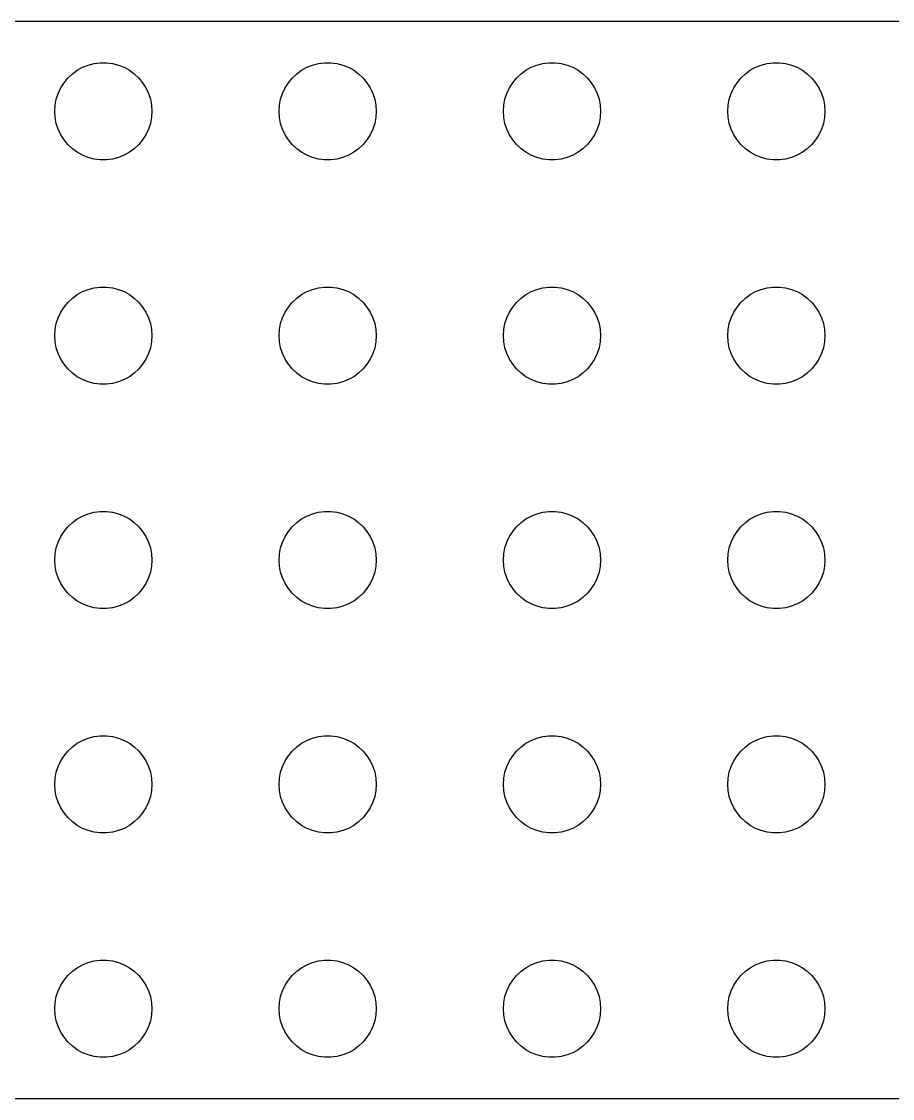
# Model space of a CAD drawing. Header units: metres. Extents: x 9 to 231, y 9 to 81.
# Drawn here: x 114.5 to 172.8, y 9 to 81 of the extents above; entities that cross this region are included whole.
import ezdxf

# ---------------------------------------------------------------- set-up
doc = ezdxf.new("R2010")
doc.units = ezdxf.units.M

msp = doc.modelspace()

# ---------------------------------------------------------------- linework, layer by layer
for p, q in [((226, 81), (14, 81)), ((118.259, 77.7441), (118.616, 77.9407)), ((118.616, 77.9407), (118.996, 78.0909)), ((118.996, 78.0909), (119.391, 78.1924)), ((119.391, 78.1924), (119.796, 78.2436)), ((119.796, 78.2436), (120.204, 78.2436)), ((120.204, 78.2436), (120.609, 78.1924)), ((120.609, 78.1924), (121.004, 78.0909)), ((121.004, 78.0909), (121.384, 77.9407)), ((121.384, 77.9407), (121.741, 77.7441)), ((133.259, 77.7441), (133.616, 77.9407)), ((133.616, 77.9407), (133.996, 78.0909)), ((133.996, 78.0909), (134.391, 78.1924)), ((134.391, 78.1924), (134.796, 78.2436)), ((134.796, 78.2436), (135.204, 78.2436)), ((135.204, 78.2436), (135.609, 78.1924)), ((135.609, 78.1924), (136.004, 78.0909)), ((136.004, 78.0909), (136.384, 77.9407)), ((136.384, 77.9407), (136.741, 77.7441)), ((148.259, 77.7441), (148.616, 77.9407)), ((148.616, 77.9407), (148.996, 78.0909)), ((148.996, 78.0909), (149.391, 78.1924)), ((149.391, 78.1924), (149.796, 78.2436)), ((149.796, 78.2436), (150.204, 78.2436)), ((150.204, 78.2436), (150.609, 78.1924)), ((150.609, 78.1924), (151.004, 78.0909)), ((151.004, 78.0909), (151.384, 77.9407)), ((151.384, 77.9407), (151.741, 77.7441)), ((163.259, 77.7441), (163.616, 77.9407)), ((163.616, 77.9407), (163.996, 78.0909)), ((163.996, 78.0909), (164.391, 78.1924)), ((164.391, 78.1924), (164.796, 78.2436)), ((164.796, 78.2436), (165.204, 78.2436)), ((165.204, 78.2436), (165.609, 78.1924)), ((165.609, 78.1924), (166.004, 78.0909)), ((166.004, 78.0909), (166.384, 77.9407)), ((166.384, 77.9407), (166.741, 77.7441)), ((117.371, 76.9103), (117.631, 77.2248)), ((117.631, 77.2248), (117.928, 77.5042)), ((117.928, 77.5042), (118.259, 77.7441)), ((121.741, 77.7441), (122.072, 77.5042)), ((122.072, 77.5042), (122.369, 77.2248)), ((122.369, 77.2248), (122.629, 76.9103)), ((132.371, 76.9103), (132.631, 77.2248)), ((132.631, 77.2248), (132.928, 77.5042)), ((132.928, 77.5042), (133.259, 77.7441)), ((136.741, 77.7441), (137.072, 77.5042)), ((137.072, 77.5042), (137.369, 77.2248)), ((137.369, 77.2248), (137.629, 76.9103)), ((147.371, 76.9103), (147.631, 77.2248)), ((147.631, 77.2248), (147.928, 77.5042)), ((147.928, 77.5042), (148.259, 77.7441)), ((151.741, 77.7441), (152.072, 77.5042)), ((152.072, 77.5042), (152.369, 77.2248)), ((152.369, 77.2248), (152.629, 76.9103)), ((162.371, 76.9103), (162.631, 77.2248)), ((162.631, 77.2248), (162.928, 77.5042)), ((162.928, 77.5042), (163.259, 77.7441)), ((166.741, 77.7441), (167.072, 77.5042)), ((167.072, 77.5042), (167.369, 77.2248)), ((167.369, 77.2248), (167.629, 76.9103)), ((116.978, 76.1964), (117.152, 76.5657)), ((117.152, 76.5657), (117.371, 76.9103)), ((122.629, 76.9103), (122.848, 76.5657)), ((122.848, 76.5657), (123.022, 76.1964)), ((131.978, 76.1964), (132.152, 76.5657)), ((132.152, 76.5657), (132.371, 76.9103)), ((137.629, 76.9103), (137.848, 76.5657)), ((137.848, 76.5657), (138.022, 76.1964)), ((146.978, 76.1964), (147.152, 76.5657)), ((147.152, 76.5657), (147.371, 76.9103)), ((152.629, 76.9103), (152.848, 76.5657)), ((152.848, 76.5657), (153.022, 76.1964)), ((161.978, 76.1964), (162.152, 76.5657)), ((162.152, 76.5657), (162.371, 76.9103)), ((167.629, 76.9103), (167.848, 76.5657)), ((167.848, 76.5657), (168.022, 76.1964)), ((116.776, 75.4073), (116.852, 75.8082)), ((116.852, 75.8082), (116.978, 76.1964)), ((123.022, 76.1964), (123.148, 75.8082)), ((123.148, 75.8082), (123.224, 75.4073)), ((131.776, 75.4073), (131.852, 75.8082)), ((131.852, 75.8082), (131.978, 76.1964)), ((138.022, 76.1964), (138.148, 75.8082)), ((138.148, 75.8082), (138.224, 75.4073)), ((146.776, 75.4073), (146.852, 75.8082)), ((146.852, 75.8082), (146.978, 76.1964)), ((153.022, 76.1964), (153.148, 75.8082)), ((153.148, 75.8082), (153.224, 75.4073)), ((161.776, 75.4073), (161.852, 75.8082)), ((161.852, 75.8082), (161.978, 76.1964)), ((168.022, 76.1964), (168.148, 75.8082)), ((168.148, 75.8082), (168.224, 75.4073)), ((116.75, 75), (116.776, 75.4073)), ((116.776, 74.5927), (116.75, 75)), ((123.224, 75.4073), (123.25, 75)), ((123.25, 75), (123.224, 74.5927)), ((131.75, 75), (131.776, 75.4073)), ((131.776, 74.5927), (131.75, 75)), ((138.224, 75.4073), (138.25, 75)), ((138.25, 75), (138.224, 74.5927)), ((146.75, 75), (146.776, 75.4073)), ((146.776, 74.5927), (146.75, 75)), ((153.224, 75.4073), (153.25, 75)), ((153.25, 75), (153.224, 74.5927)), ((161.75, 75), (161.776, 75.4073)), ((161.776, 74.5927), (161.75, 75)), ((168.224, 75.4073), (168.25, 75)), ((168.25, 75), (168.224, 74.5927)), ((116.852, 74.1918), (116.776, 74.5927)), ((116.978, 73.8036), (116.852, 74.1918)), ((123.148, 74.1918), (123.022, 73.8036)), ((123.224, 74.5927), (123.148, 74.1918)), ((131.852, 74.1918), (131.776, 74.5927)), ((131.978, 73.8036), (131.852, 74.1918)), ((138.148, 74.1918), (138.022, 73.8036)), ((138.224, 74.5927), (138.148, 74.1918)), ((146.852, 74.1918), (146.776, 74.5927)), ((146.978, 73.8036), (146.852, 74.1918)), ((153.148, 74.1918), (153.022, 73.8036)), ((153.224, 74.5927), (153.148, 74.1918)), ((161.852, 74.1918), (161.776, 74.5927)), ((161.978, 73.8036), (161.852, 74.1918)), ((168.148, 74.1918), (168.022, 73.8036)), ((168.224, 74.5927), (168.148, 74.1918)), ((117.152, 73.4343), (116.978, 73.8036)), ((123.022, 73.8036), (122.848, 73.4343)), ((132.152, 73.4343), (131.978, 73.8036)), ((138.022, 73.8036), (137.848, 73.4343)), ((147.152, 73.4343), (146.978, 73.8036)), ((153.022, 73.8036), (152.848, 73.4343)), ((162.152, 73.4343), (161.978, 73.8036)), ((168.022, 73.8036), (167.848, 73.4343)), ((117.371, 73.0897), (117.152, 73.4343)), ((117.631, 72.7752), (117.371, 73.0897)), ((117.928, 72.4958), (117.631, 72.7752)), ((122.369, 72.7752), (122.072, 72.4958)), ((122.629, 73.0897), (122.369, 72.7752)), ((122.848, 73.4343), (122.629, 73.0897)), ((132.371, 73.0897), (132.152, 73.4343)), ((132.631, 72.7752), (132.371, 73.0897)), ((132.928, 72.4958), (132.631, 72.7752)), ((137.369, 72.7752), (137.072, 72.4958)), ((137.629, 73.0897), (137.369, 72.7752)), ((137.848, 73.4343), (137.629, 73.0897)), ((147.371, 73.0897), (147.152, 73.4343)), ((147.631, 72.7752), (147.371, 73.0897)), ((147.928, 72.4958), (147.631, 72.7752)), ((152.369, 72.7752), (152.072, 72.4958)), ((152.629, 73.0897), (152.369, 72.7752)), ((152.848, 73.4343), (152.629, 73.0897)), ((162.371, 73.0897), (162.152, 73.4343)), ((162.631, 72.7752), (162.371, 73.0897)), ((162.928, 72.4958), (162.631, 72.7752)), ((167.369, 72.7752), (167.072, 72.4958)), ((167.629, 73.0897), (167.369, 72.7752)), ((167.848, 73.4343), (167.629, 73.0897)), ((118.259, 72.2559), (117.928, 72.4958)), ((118.616, 72.0593), (118.259, 72.2559)), ((118.996, 71.9091), (118.616, 72.0593)), ((121.384, 72.0593), (121.004, 71.9091)), ((121.741, 72.2559), (121.384, 72.0593)), ((122.072, 72.4958), (121.741, 72.2559)), ((133.259, 72.2559), (132.928, 72.4958)), ((133.616, 72.0593), (133.259, 72.2559)), ((133.996, 71.9091), (133.616, 72.0593)), ((136.384, 72.0593), (136.004, 71.9091)), ((136.741, 72.2559), (136.384, 72.0593)), ((137.072, 72.4958), (136.741, 72.2559)), ((148.259, 72.2559), (147.928, 72.4958)), ((148.616, 72.0593), (148.259, 72.2559)), ((148.996, 71.9091), (148.616, 72.0593)), ((151.384, 72.0593), (151.004, 71.9091)), ((151.741, 72.2559), (151.384, 72.0593)), ((152.072, 72.4958), (151.741, 72.2559)), ((163.259, 72.2559), (162.928, 72.4958)), ((163.616, 72.0593), (163.259, 72.2559)), ((163.996, 71.9091), (163.616, 72.0593)), ((166.384, 72.0593), (166.004, 71.9091)), ((166.741, 72.2559), (166.384, 72.0593)), ((167.072, 72.4958), (166.741, 72.2559)), ((119.391, 71.8076), (118.996, 71.9091)), ((119.796, 71.7564), (119.391, 71.8076)), ((120.204, 71.7564), (119.796, 71.7564)), ((120.609, 71.8076), (120.204, 71.7564)), ((121.004, 71.9091), (120.609, 71.8076)), ((134.391, 71.8076), (133.996, 71.9091)), ((134.796, 71.7564), (134.391, 71.8076)), ((135.204, 71.7564), (134.796, 71.7564)), ((135.609, 71.8076), (135.204, 71.7564)), ((136.004, 71.9091), (135.609, 71.8076)), ((149.391, 71.8076), (148.996, 71.9091)), ((149.796, 71.7564), (149.391, 71.8076)), ((150.204, 71.7564), (149.796, 71.7564)), ((150.609, 71.8076), (150.204, 71.7564)), ((151.004, 71.9091), (150.609, 71.8076)), ((164.391, 71.8076), (163.996, 71.9091)), ((164.796, 71.7564), (164.391, 71.8076)), ((165.204, 71.7564), (164.796, 71.7564)), ((165.609, 71.8076), (165.204, 71.7564)), ((166.004, 71.9091), (165.609, 71.8076)), ((117.928, 62.5042), (118.259, 62.7441)), ((118.259, 62.7441), (118.616, 62.9407)), ((118.616, 62.9407), (118.996, 63.0909)), ((118.996, 63.0909), (119.391, 63.1924)), ((119.391, 63.1924), (119.796, 63.2436)), ((119.796, 63.2436), (120.204, 63.2436)), ((120.204, 63.2436), (120.609, 63.1924)), ((120.609, 63.1924), (121.004, 63.0909)), ((121.004, 63.0909), (121.384, 62.9407)), ((121.384, 62.9407), (121.741, 62.7441)), ((121.741, 62.7441), (122.072, 62.5042)), ((132.928, 62.5042), (133.259, 62.7441)), ((133.259, 62.7441), (133.616, 62.9407)), ((133.616, 62.9407), (133.996, 63.0909)), ((133.996, 63.0909), (134.391, 63.1924)), ((134.391, 63.1924), (134.796, 63.2436)), ((134.796, 63.2436), (135.204, 63.2436)), ((135.204, 63.2436), (135.609, 63.1924)), ((135.609, 63.1924), (136.004, 63.0909)), ((136.004, 63.0909), (136.384, 62.9407)), ((136.384, 62.9407), (136.741, 62.7441)), ((136.741, 62.7441), (137.072, 62.5042)), ((147.928, 62.5042), (148.259, 62.7441)), ((148.259, 62.7441), (148.616, 62.9407)), ((148.616, 62.9407), (148.996, 63.0909)), ((148.996, 63.0909), (149.391, 63.1924)), ((149.391, 63.1924), (149.796, 63.2436)), ((149.796, 63.2436), (150.204, 63.2436)), ((150.204, 63.2436), (150.609, 63.1924)), ((150.609, 63.1924), (151.004, 63.0909)), ((151.004, 63.0909), (151.384, 62.9407)), ((151.384, 62.9407), (151.741, 62.7441)), ((151.741, 62.7441), (152.072, 62.5042)), ((162.928, 62.5042), (163.259, 62.7441)), ((163.259, 62.7441), (163.616, 62.9407)), ((163.616, 62.9407), (163.996, 63.0909)), ((163.996, 63.0909), (164.391, 63.1924)), ((164.391, 63.1924), (164.796, 63.2436)), ((164.796, 63.2436), (165.204, 63.2436)), ((165.204, 63.2436), (165.609, 63.1924)), ((165.609, 63.1924), (166.004, 63.0909)), ((166.004, 63.0909), (166.384, 62.9407)), ((166.384, 62.9407), (166.741, 62.7441)), ((166.741, 62.7441), (167.072, 62.5042)), ((117.371, 61.9103), (117.631, 62.2248)), ((117.631, 62.2248), (117.928, 62.5042)), ((122.072, 62.5042), (122.369, 62.2248)), ((122.369, 62.2248), (122.629, 61.9103)), ((132.371, 61.9103), (132.631, 62.2248)), ((132.631, 62.2248), (132.928, 62.5042)), ((137.072, 62.5042), (137.369, 62.2248)), ((137.369, 62.2248), (137.629, 61.9103)), ((147.371, 61.9103), (147.631, 62.2248)), ((147.631, 62.2248), (147.928, 62.5042)), ((152.072, 62.5042), (152.369, 62.2248)), ((152.369, 62.2248), (152.629, 61.9103)), ((162.371, 61.9103), (162.631, 62.2248)), ((162.631, 62.2248), (162.928, 62.5042)), ((167.072, 62.5042), (167.369, 62.2248)), ((167.369, 62.2248), (167.629, 61.9103)), ((116.978, 61.1964), (117.152, 61.5657)), ((117.152, 61.5657), (117.371, 61.9103)), ((122.629, 61.9103), (122.848, 61.5657)), ((122.848, 61.5657), (123.022, 61.1964)), ((131.978, 61.1964), (132.152, 61.5657)), ((132.152, 61.5657), (132.371, 61.9103)), ((137.629, 61.9103), (137.848, 61.5657)), ((137.848, 61.5657), (138.022, 61.1964)), ((146.978, 61.1964), (147.152, 61.5657)), ((147.152, 61.5657), (147.371, 61.9103)), ((152.629, 61.9103), (152.848, 61.5657)), ((152.848, 61.5657), (153.022, 61.1964)), ((161.978, 61.1964), (162.152, 61.5657)), ((162.152, 61.5657), (162.371, 61.9103)), ((167.629, 61.9103), (167.848, 61.5657)), ((167.848, 61.5657), (168.022, 61.1964)), ((116.776, 60.4073), (116.852, 60.8082)), ((116.852, 60.8082), (116.978, 61.1964)), ((123.022, 61.1964), (123.148, 60.8082)), ((123.148, 60.8082), (123.224, 60.4073)), ((131.776, 60.4073), (131.852, 60.8082)), ((131.852, 60.8082), (131.978, 61.1964)), ((138.022, 61.1964), (138.148, 60.8082)), ((138.148, 60.8082), (138.224, 60.4073)), ((146.776, 60.4073), (146.852, 60.8082)), ((146.852, 60.8082), (146.978, 61.1964)), ((153.022, 61.1964), (153.148, 60.8082)), ((153.148, 60.8082), (153.224, 60.4073)), ((161.776, 60.4073), (161.852, 60.8082)), ((161.852, 60.8082), (161.978, 61.1964)), ((168.022, 61.1964), (168.148, 60.8082)), ((168.148, 60.8082), (168.224, 60.4073)), ((116.75, 60), (116.776, 60.4073)), ((116.776, 59.5927), (116.75, 60)), ((123.224, 60.4073), (123.25, 60)), ((123.25, 60), (123.224, 59.5927)), ((131.75, 60), (131.776, 60.4073)), ((131.776, 59.5927), (131.75, 60)), ((138.224, 60.4073), (138.25, 60)), ((138.25, 60), (138.224, 59.5927)), ((146.75, 60), (146.776, 60.4073)), ((146.776, 59.5927), (146.75, 60)), ((153.224, 60.4073), (153.25, 60)), ((153.25, 60), (153.224, 59.5927)), ((161.75, 60), (161.776, 60.4073)), ((161.776, 59.5927), (161.75, 60)), ((168.224, 60.4073), (168.25, 60)), ((168.25, 60), (168.224, 59.5927)), ((116.852, 59.1918), (116.776, 59.5927)), ((116.978, 58.8036), (116.852, 59.1918)), ((123.148, 59.1918), (123.022, 58.8036)), ((123.224, 59.5927), (123.148, 59.1918)), ((131.852, 59.1918), (131.776, 59.5927)), ((131.978, 58.8036), (131.852, 59.1918)), ((138.148, 59.1918), (138.022, 58.8036)), ((138.224, 59.5927), (138.148, 59.1918)), ((146.852, 59.1918), (146.776, 59.5927)), ((146.978, 58.8036), (146.852, 59.1918)), ((153.148, 59.1918), (153.022, 58.8036)), ((153.224, 59.5927), (153.148, 59.1918)), ((161.852, 59.1918), (161.776, 59.5927)), ((161.978, 58.8036), (161.852, 59.1918)), ((168.148, 59.1918), (168.022, 58.8036)), ((168.224, 59.5927), (168.148, 59.1918)), ((117.152, 58.4343), (116.978, 58.8036)), ((117.371, 58.0897), (117.152, 58.4343)), ((122.848, 58.4343), (122.629, 58.0897)), ((123.022, 58.8036), (122.848, 58.4343)), ((132.152, 58.4343), (131.978, 58.8036)), ((132.371, 58.0897), (132.152, 58.4343)), ((137.848, 58.4343), (137.629, 58.0897)), ((138.022, 58.8036), (137.848, 58.4343)), ((147.152, 58.4343), (146.978, 58.8036)), ((147.371, 58.0897), (147.152, 58.4343)), ((152.848, 58.4343), (152.629, 58.0897)), ((153.022, 58.8036), (152.848, 58.4343)), ((162.152, 58.4343), (161.978, 58.8036)), ((162.371, 58.0897), (162.152, 58.4343)), ((167.848, 58.4343), (167.629, 58.0897)), ((168.022, 58.8036), (167.848, 58.4343)), ((117.631, 57.7752), (117.371, 58.0897)), ((117.928, 57.4958), (117.631, 57.7752)), ((122.369, 57.7752), (122.072, 57.4958)), ((122.629, 58.0897), (122.369, 57.7752)), ((132.631, 57.7752), (132.371, 58.0897)), ((132.928, 57.4958), (132.631, 57.7752)), ((137.369, 57.7752), (137.072, 57.4958)), ((137.629, 58.0897), (137.369, 57.7752)), ((147.631, 57.7752), (147.371, 58.0897)), ((147.928, 57.4958), (147.631, 57.7752)), ((152.369, 57.7752), (152.072, 57.4958)), ((152.629, 58.0897), (152.369, 57.7752)), ((162.631, 57.7752), (162.371, 58.0897)), ((162.928, 57.4958), (162.631, 57.7752)), ((167.369, 57.7752), (167.072, 57.4958)), ((167.629, 58.0897), (167.369, 57.7752)), ((118.259, 57.2559), (117.928, 57.4958)), ((118.616, 57.0593), (118.259, 57.2559)), ((118.996, 56.9091), (118.616, 57.0593)), ((119.391, 56.8076), (118.996, 56.9091)), ((121.004, 56.9091), (120.609, 56.8076)), ((121.384, 57.0593), (121.004, 56.9091)), ((121.741, 57.2559), (121.384, 57.0593)), ((122.072, 57.4958), (121.741, 57.2559)), ((133.259, 57.2559), (132.928, 57.4958)), ((133.616, 57.0593), (133.259, 57.2559)), ((133.996, 56.9091), (133.616, 57.0593)), ((134.391, 56.8076), (133.996, 56.9091)), ((136.004, 56.9091), (135.609, 56.8076)), ((136.384, 57.0593), (136.004, 56.9091)), ((136.741, 57.2559), (136.384, 57.0593)), ((137.072, 57.4958), (136.741, 57.2559)), ((148.259, 57.2559), (147.928, 57.4958)), ((148.616, 57.0593), (148.259, 57.2559)), ((148.996, 56.9091), (148.616, 57.0593)), ((149.391, 56.8076), (148.996, 56.9091)), ((151.004, 56.9091), (150.609, 56.8076)), ((151.384, 57.0593), (151.004, 56.9091)), ((151.741, 57.2559), (151.384, 57.0593)), ((152.072, 57.4958), (151.741, 57.2559)), ((163.259, 57.2559), (162.928, 57.4958)), ((163.616, 57.0593), (163.259, 57.2559)), ((163.996, 56.9091), (163.616, 57.0593)), ((164.391, 56.8076), (163.996, 56.9091)), ((166.004, 56.9091), (165.609, 56.8076)), ((166.384, 57.0593), (166.004, 56.9091)), ((166.741, 57.2559), (166.384, 57.0593)), ((167.072, 57.4958), (166.741, 57.2559)), ((119.796, 56.7564), (119.391, 56.8076)), ((120.204, 56.7564), (119.796, 56.7564)), ((120.609, 56.8076), (120.204, 56.7564)), ((134.796, 56.7564), (134.391, 56.8076)), ((135.204, 56.7564), (134.796, 56.7564)), ((135.609, 56.8076), (135.204, 56.7564)), ((149.796, 56.7564), (149.391, 56.8076)), ((150.204, 56.7564), (149.796, 56.7564)), ((150.609, 56.8076), (150.204, 56.7564)), ((164.796, 56.7564), (164.391, 56.8076)), ((165.204, 56.7564), (164.796, 56.7564)), ((165.609, 56.8076), (165.204, 56.7564)), ((119.391, 48.1924), (119.796, 48.2436)), ((119.796, 48.2436), (120.204, 48.2436)), ((120.204, 48.2436), (120.609, 48.1924)), ((134.391, 48.1924), (134.796, 48.2436)), ((134.796, 48.2436), (135.204, 48.2436)), ((135.204, 48.2436), (135.609, 48.1924)), ((149.391, 48.1924), (149.796, 48.2436)), ((149.796, 48.2436), (150.204, 48.2436)), ((150.204, 48.2436), (150.609, 48.1924)), ((164.391, 48.1924), (164.796, 48.2436)), ((164.796, 48.2436), (165.204, 48.2436)), ((165.204, 48.2436), (165.609, 48.1924)), ((117.928, 47.5042), (118.259, 47.7441)), ((118.259, 47.7441), (118.616, 47.9407)), ((118.616, 47.9407), (118.996, 48.0909)), ((118.996, 48.0909), (119.391, 48.1924)), ((120.609, 48.1924), (121.004, 48.0909)), ((121.004, 48.0909), (121.384, 47.9407)), ((121.384, 47.9407), (121.741, 47.7441)), ((121.741, 47.7441), (122.072, 47.5042)), ((132.928, 47.5042), (133.259, 47.7441)), ((133.259, 47.7441), (133.616, 47.9407)), ((133.616, 47.9407), (133.996, 48.0909)), ((133.996, 48.0909), (134.391, 48.1924)), ((135.609, 48.1924), (136.004, 48.0909)), ((136.004, 48.0909), (136.384, 47.9407)), ((136.384, 47.9407), (136.741, 47.7441)), ((136.741, 47.7441), (137.072, 47.5042)), ((147.928, 47.5042), (148.259, 47.7441)), ((148.259, 47.7441), (148.616, 47.9407)), ((148.616, 47.9407), (148.996, 48.0909)), ((148.996, 48.0909), (149.391, 48.1924)), ((150.609, 48.1924), (151.004, 48.0909)), ((151.004, 48.0909), (151.384, 47.9407)), ((151.384, 47.9407), (151.741, 47.7441)), ((151.741, 47.7441), (152.072, 47.5042)), ((162.928, 47.5042), (163.259, 47.7441)), ((163.259, 47.7441), (163.616, 47.9407)), ((163.616, 47.9407), (163.996, 48.0909)), ((163.996, 48.0909), (164.391, 48.1924)), ((165.609, 48.1924), (166.004, 48.0909)), ((166.004, 48.0909), (166.384, 47.9407)), ((166.384, 47.9407), (166.741, 47.7441)), ((166.741, 47.7441), (167.072, 47.5042)), ((117.152, 46.5657), (117.371, 46.9103)), ((117.371, 46.9103), (117.631, 47.2248)), ((117.631, 47.2248), (117.928, 47.5042)), ((122.072, 47.5042), (122.369, 47.2248)), ((122.369, 47.2248), (122.629, 46.9103)), ((122.629, 46.9103), (122.848, 46.5657)), ((132.152, 46.5657), (132.371, 46.9103)), ((132.371, 46.9103), (132.631, 47.2248)), ((132.631, 47.2248), (132.928, 47.5042)), ((137.072, 47.5042), (137.369, 47.2248)), ((137.369, 47.2248), (137.629, 46.9103)), ((137.629, 46.9103), (137.848, 46.5657)), ((147.152, 46.5657), (147.371, 46.9103)), ((147.371, 46.9103), (147.631, 47.2248)), ((147.631, 47.2248), (147.928, 47.5042)), ((152.072, 47.5042), (152.369, 47.2248)), ((152.369, 47.2248), (152.629, 46.9103)), ((152.629, 46.9103), (152.848, 46.5657)), ((162.152, 46.5657), (162.371, 46.9103)), ((162.371, 46.9103), (162.631, 47.2248)), ((162.631, 47.2248), (162.928, 47.5042)), ((167.072, 47.5042), (167.369, 47.2248)), ((167.369, 47.2248), (167.629, 46.9103)), ((167.629, 46.9103), (167.848, 46.5657)), ((116.852, 45.8082), (116.978, 46.1964)), ((116.978, 46.1964), (117.152, 46.5657)), ((122.848, 46.5657), (123.022, 46.1964)), ((123.022, 46.1964), (123.148, 45.8082)), ((131.852, 45.8082), (131.978, 46.1964)), ((131.978, 46.1964), (132.152, 46.5657)), ((137.848, 46.5657), (138.022, 46.1964)), ((138.022, 46.1964), (138.148, 45.8082)), ((146.852, 45.8082), (146.978, 46.1964)), ((146.978, 46.1964), (147.152, 46.5657)), ((152.848, 46.5657), (153.022, 46.1964)), ((153.022, 46.1964), (153.148, 45.8082)), ((161.852, 45.8082), (161.978, 46.1964)), ((161.978, 46.1964), (162.152, 46.5657)), ((167.848, 46.5657), (168.022, 46.1964)), ((168.022, 46.1964), (168.148, 45.8082)), ((116.75, 45), (116.776, 45.4073)), ((116.776, 45.4073), (116.852, 45.8082)), ((123.148, 45.8082), (123.224, 45.4073)), ((123.224, 45.4073), (123.25, 45)), ((131.75, 45), (131.776, 45.4073)), ((131.776, 45.4073), (131.852, 45.8082)), ((138.148, 45.8082), (138.224, 45.4073)), ((138.224, 45.4073), (138.25, 45)), ((146.75, 45), (146.776, 45.4073)), ((146.776, 45.4073), (146.852, 45.8082)), ((153.148, 45.8082), (153.224, 45.4073)), ((153.224, 45.4073), (153.25, 45)), ((161.75, 45), (161.776, 45.4073)), ((161.776, 45.4073), (161.852, 45.8082)), ((168.148, 45.8082), (168.224, 45.4073)), ((168.224, 45.4073), (168.25, 45)), ((116.776, 44.5927), (116.75, 45)), ((123.25, 45), (123.224, 44.5927)), ((131.776, 44.5927), (131.75, 45)), ((138.25, 45), (138.224, 44.5927)), ((146.776, 44.5927), (146.75, 45)), ((153.25, 45), (153.224, 44.5927)), ((161.776, 44.5927), (161.75, 45)), ((168.25, 45), (168.224, 44.5927)), ((116.852, 44.1918), (116.776, 44.5927)), ((116.978, 43.8036), (116.852, 44.1918)), ((123.148, 44.1918), (123.022, 43.8036)), ((123.224, 44.5927), (123.148, 44.1918)), ((131.852, 44.1918), (131.776, 44.5927)), ((131.978, 43.8036), (131.852, 44.1918)), ((138.148, 44.1918), (138.022, 43.8036)), ((138.224, 44.5927), (138.148, 44.1918)), ((146.852, 44.1918), (146.776, 44.5927)), ((146.978, 43.8036), (146.852, 44.1918)), ((153.148, 44.1918), (153.022, 43.8036)), ((153.224, 44.5927), (153.148, 44.1918)), ((161.852, 44.1918), (161.776, 44.5927)), ((161.978, 43.8036), (161.852, 44.1918)), ((168.148, 44.1918), (168.022, 43.8036)), ((168.224, 44.5927), (168.148, 44.1918)), ((117.152, 43.4343), (116.978, 43.8036)), ((117.371, 43.0897), (117.152, 43.4343)), ((122.848, 43.4343), (122.629, 43.0897)), ((123.022, 43.8036), (122.848, 43.4343)), ((132.152, 43.4343), (131.978, 43.8036)), ((132.371, 43.0897), (132.152, 43.4343)), ((137.848, 43.4343), (137.629, 43.0897)), ((138.022, 43.8036), (137.848, 43.4343)), ((147.152, 43.4343), (146.978, 43.8036)), ((147.371, 43.0897), (147.152, 43.4343)), ((152.848, 43.4343), (152.629, 43.0897)), ((153.022, 43.8036), (152.848, 43.4343)), ((162.152, 43.4343), (161.978, 43.8036)), ((162.371, 43.0897), (162.152, 43.4343)), ((167.848, 43.4343), (167.629, 43.0897)), ((168.022, 43.8036), (167.848, 43.4343)), ((117.631, 42.7752), (117.371, 43.0897)), ((117.928, 42.4958), (117.631, 42.7752)), ((118.259, 42.2559), (117.928, 42.4958)), ((122.072, 42.4958), (121.741, 42.2559)), ((122.369, 42.7752), (122.072, 42.4958)), ((122.629, 43.0897), (122.369, 42.7752)), ((132.631, 42.7752), (132.371, 43.0897)), ((132.928, 42.4958), (132.631, 42.7752)), ((133.259, 42.2559), (132.928, 42.4958)), ((137.072, 42.4958), (136.741, 42.2559)), ((137.369, 42.7752), (137.072, 42.4958)), ((137.629, 43.0897), (137.369, 42.7752)), ((147.631, 42.7752), (147.371, 43.0897)), ((147.928, 42.4958), (147.631, 42.7752)), ((148.259, 42.2559), (147.928, 42.4958)), ((152.072, 42.4958), (151.741, 42.2559)), ((152.369, 42.7752), (152.072, 42.4958)), ((152.629, 43.0897), (152.369, 42.7752)), ((162.631, 42.7752), (162.371, 43.0897)), ((162.928, 42.4958), (162.631, 42.7752)), ((163.259, 42.2559), (162.928, 42.4958)), ((167.072, 42.4958), (166.741, 42.2559)), ((167.369, 42.7752), (167.072, 42.4958)), ((167.629, 43.0897), (167.369, 42.7752)), ((118.616, 42.0593), (118.259, 42.2559)), ((118.996, 41.9091), (118.616, 42.0593)), ((119.391, 41.8076), (118.996, 41.9091)), ((119.796, 41.7564), (119.391, 41.8076)), ((120.609, 41.8076), (120.204, 41.7564)), ((121.004, 41.9091), (120.609, 41.8076)), ((121.384, 42.0593), (121.004, 41.9091)), ((121.741, 42.2559), (121.384, 42.0593)), ((133.616, 42.0593), (133.259, 42.2559)), ((133.996, 41.9091), (133.616, 42.0593)), ((134.391, 41.8076), (133.996, 41.9091)), ((134.796, 41.7564), (134.391, 41.8076)), ((135.609, 41.8076), (135.204, 41.7564)), ((136.004, 41.9091), (135.609, 41.8076)), ((136.384, 42.0593), (136.004, 41.9091)), ((136.741, 42.2559), (136.384, 42.0593)), ((148.616, 42.0593), (148.259, 42.2559)), ((148.996, 41.9091), (148.616, 42.0593)), ((149.391, 41.8076), (148.996, 41.9091)), ((149.796, 41.7564), (149.391, 41.8076)), ((150.609, 41.8076), (150.204, 41.7564)), ((151.004, 41.9091), (150.609, 41.8076)), ((151.384, 42.0593), (151.004, 41.9091)), ((151.741, 42.2559), (151.384, 42.0593)), ((163.616, 42.0593), (163.259, 42.2559)), ((163.996, 41.9091), (163.616, 42.0593)), ((164.391, 41.8076), (163.996, 41.9091)), ((164.796, 41.7564), (164.391, 41.8076)), ((165.609, 41.8076), (165.204, 41.7564)), ((166.004, 41.9091), (165.609, 41.8076)), ((166.384, 42.0593), (166.004, 41.9091)), ((166.741, 42.2559), (166.384, 42.0593)), ((120.204, 41.7564), (119.796, 41.7564)), ((135.204, 41.7564), (134.796, 41.7564)), ((150.204, 41.7564), (149.796, 41.7564)), ((165.204, 41.7564), (164.796, 41.7564)), ((118.996, 33.0909), (119.391, 33.1924)), ((119.391, 33.1924), (119.796, 33.2436)), ((119.796, 33.2436), (120.204, 33.2436)), ((120.204, 33.2436), (120.609, 33.1924)), ((120.609, 33.1924), (121.004, 33.0909)), ((133.996, 33.0909), (134.391, 33.1924)), ((134.391, 33.1924), (134.796, 33.2436)), ((134.796, 33.2436), (135.204, 33.2436)), ((135.204, 33.2436), (135.609, 33.1924)), ((135.609, 33.1924), (136.004, 33.0909)), ((148.996, 33.0909), (149.391, 33.1924)), ((149.391, 33.1924), (149.796, 33.2436)), ((149.796, 33.2436), (150.204, 33.2436)), ((150.204, 33.2436), (150.609, 33.1924)), ((150.609, 33.1924), (151.004, 33.0909)), ((163.996, 33.0909), (164.391, 33.1924)), ((164.391, 33.1924), (164.796, 33.2436)), ((164.796, 33.2436), (165.204, 33.2436)), ((165.204, 33.2436), (165.609, 33.1924)), ((165.609, 33.1924), (166.004, 33.0909)), ((117.631, 32.2248), (117.928, 32.5042)), ((117.928, 32.5042), (118.259, 32.7441)), ((118.259, 32.7441), (118.616, 32.9407)), ((118.616, 32.9407), (118.996, 33.0909)), ((121.004, 33.0909), (121.384, 32.9407)), ((121.384, 32.9407), (121.741, 32.7441)), ((121.741, 32.7441), (122.072, 32.5042)), ((122.072, 32.5042), (122.369, 32.2248)), ((132.631, 32.2248), (132.928, 32.5042)), ((132.928, 32.5042), (133.259, 32.7441)), ((133.259, 32.7441), (133.616, 32.9407)), ((133.616, 32.9407), (133.996, 33.0909)), ((136.004, 33.0909), (136.384, 32.9407)), ((136.384, 32.9407), (136.741, 32.7441)), ((136.741, 32.7441), (137.072, 32.5042)), ((137.072, 32.5042), (137.369, 32.2248)), ((147.631, 32.2248), (147.928, 32.5042)), ((147.928, 32.5042), (148.259, 32.7441)), ((148.259, 32.7441), (148.616, 32.9407)), ((148.616, 32.9407), (148.996, 33.0909)), ((151.004, 33.0909), (151.384, 32.9407)), ((151.384, 32.9407), (151.741, 32.7441)), ((151.741, 32.7441), (152.072, 32.5042)), ((152.072, 32.5042), (152.369, 32.2248)), ((162.631, 32.2248), (162.928, 32.5042)), ((162.928, 32.5042), (163.259, 32.7441)), ((163.259, 32.7441), (163.616, 32.9407)), ((163.616, 32.9407), (163.996, 33.0909)), ((166.004, 33.0909), (166.384, 32.9407)), ((166.384, 32.9407), (166.741, 32.7441)), ((166.741, 32.7441), (167.072, 32.5042)), ((167.072, 32.5042), (167.369, 32.2248)), ((117.152, 31.5657), (117.371, 31.9103)), ((117.371, 31.9103), (117.631, 32.2248)), ((122.369, 32.2248), (122.629, 31.9103)), ((122.629, 31.9103), (122.848, 31.5657)), ((132.152, 31.5657), (132.371, 31.9103)), ((132.371, 31.9103), (132.631, 32.2248)), ((137.369, 32.2248), (137.629, 31.9103)), ((137.629, 31.9103), (137.848, 31.5657)), ((147.152, 31.5657), (147.371, 31.9103)), ((147.371, 31.9103), (147.631, 32.2248)), ((152.369, 32.2248), (152.629, 31.9103)), ((152.629, 31.9103), (152.848, 31.5657)), ((162.152, 31.5657), (162.371, 31.9103)), ((162.371, 31.9103), (162.631, 32.2248)), ((167.369, 32.2248), (167.629, 31.9103)), ((167.629, 31.9103), (167.848, 31.5657)), ((116.852, 30.8082), (116.978, 31.1964)), ((116.978, 31.1964), (117.152, 31.5657)), ((122.848, 31.5657), (123.022, 31.1964)), ((123.022, 31.1964), (123.148, 30.8082)), ((131.852, 30.8082), (131.978, 31.1964)), ((131.978, 31.1964), (132.152, 31.5657)), ((137.848, 31.5657), (138.022, 31.1964)), ((138.022, 31.1964), (138.148, 30.8082)), ((146.852, 30.8082), (146.978, 31.1964)), ((146.978, 31.1964), (147.152, 31.5657)), ((152.848, 31.5657), (153.022, 31.1964)), ((153.022, 31.1964), (153.148, 30.8082)), ((161.852, 30.8082), (161.978, 31.1964)), ((161.978, 31.1964), (162.152, 31.5657)), ((167.848, 31.5657), (168.022, 31.1964)), ((168.022, 31.1964), (168.148, 30.8082)), ((116.75, 30), (116.776, 30.4073)), ((116.776, 30.4073), (116.852, 30.8082)), ((123.148, 30.8082), (123.224, 30.4073)), ((123.224, 30.4073), (123.25, 30)), ((131.75, 30), (131.776, 30.4073)), ((131.776, 30.4073), (131.852, 30.8082)), ((138.148, 30.8082), (138.224, 30.4073)), ((138.224, 30.4073), (138.25, 30)), ((146.75, 30), (146.776, 30.4073)), ((146.776, 30.4073), (146.852, 30.8082)), ((153.148, 30.8082), (153.224, 30.4073)), ((153.224, 30.4073), (153.25, 30)), ((161.75, 30), (161.776, 30.4073)), ((161.776, 30.4073), (161.852, 30.8082)), ((168.148, 30.8082), (168.224, 30.4073)), ((168.224, 30.4073), (168.25, 30)), ((116.776, 29.5927), (116.75, 30)), ((116.852, 29.1918), (116.776, 29.5927)), ((123.224, 29.5927), (123.148, 29.1918)), ((123.25, 30), (123.224, 29.5927)), ((131.776, 29.5927), (131.75, 30)), ((131.852, 29.1918), (131.776, 29.5927)), ((138.224, 29.5927), (138.148, 29.1918)), ((138.25, 30), (138.224, 29.5927)), ((146.776, 29.5927), (146.75, 30)), ((146.852, 29.1918), (146.776, 29.5927)), ((153.224, 29.5927), (153.148, 29.1918)), ((153.25, 30), (153.224, 29.5927)), ((161.776, 29.5927), (161.75, 30)), ((161.852, 29.1918), (161.776, 29.5927)), ((168.224, 29.5927), (168.148, 29.1918)), ((168.25, 30), (168.224, 29.5927)), ((116.978, 28.8036), (116.852, 29.1918)), ((117.152, 28.4343), (116.978, 28.8036)), ((123.022, 28.8036), (122.848, 28.4343)), ((123.148, 29.1918), (123.022, 28.8036)), ((131.978, 28.8036), (131.852, 29.1918)), ((132.152, 28.4343), (131.978, 28.8036)), ((138.022, 28.8036), (137.848, 28.4343)), ((138.148, 29.1918), (138.022, 28.8036)), ((146.978, 28.8036), (146.852, 29.1918)), ((147.152, 28.4343), (146.978, 28.8036)), ((153.022, 28.8036), (152.848, 28.4343)), ((153.148, 29.1918), (153.022, 28.8036)), ((161.978, 28.8036), (161.852, 29.1918)), ((162.152, 28.4343), (161.978, 28.8036)), ((168.022, 28.8036), (167.848, 28.4343)), ((168.148, 29.1918), (168.022, 28.8036)), ((117.371, 28.0897), (117.152, 28.4343)), ((117.631, 27.7752), (117.371, 28.0897)), ((122.629, 28.0897), (122.369, 27.7752)), ((122.848, 28.4343), (122.629, 28.0897)), ((132.371, 28.0897), (132.152, 28.4343)), ((132.631, 27.7752), (132.371, 28.0897)), ((137.629, 28.0897), (137.369, 27.7752)), ((137.848, 28.4343), (137.629, 28.0897)), ((147.371, 28.0897), (147.152, 28.4343)), ((147.631, 27.7752), (147.371, 28.0897)), ((152.629, 28.0897), (152.369, 27.7752)), ((152.848, 28.4343), (152.629, 28.0897)), ((162.371, 28.0897), (162.152, 28.4343)), ((162.631, 27.7752), (162.371, 28.0897)), ((167.629, 28.0897), (167.369, 27.7752)), ((167.848, 28.4343), (167.629, 28.0897)), ((117.928, 27.4958), (117.631, 27.7752)), ((118.259, 27.2559), (117.928, 27.4958)), ((122.072, 27.4958), (121.741, 27.2559)), ((122.369, 27.7752), (122.072, 27.4958)), ((132.928, 27.4958), (132.631, 27.7752)), ((133.259, 27.2559), (132.928, 27.4958)), ((137.072, 27.4958), (136.741, 27.2559)), ((137.369, 27.7752), (137.072, 27.4958)), ((147.928, 27.4958), (147.631, 27.7752)), ((148.259, 27.2559), (147.928, 27.4958)), ((152.072, 27.4958), (151.741, 27.2559)), ((152.369, 27.7752), (152.072, 27.4958)), ((162.928, 27.4958), (162.631, 27.7752)), ((163.259, 27.2559), (162.928, 27.4958)), ((167.072, 27.4958), (166.741, 27.2559)), ((167.369, 27.7752), (167.072, 27.4958)), ((118.616, 27.0593), (118.259, 27.2559)), ((118.996, 26.9091), (118.616, 27.0593)), ((119.391, 26.8076), (118.996, 26.9091)), ((119.796, 26.7564), (119.391, 26.8076)), ((120.204, 26.7564), (119.796, 26.7564)), ((120.609, 26.8076), (120.204, 26.7564)), ((121.004, 26.9091), (120.609, 26.8076)), ((121.384, 27.0593), (121.004, 26.9091)), ((121.741, 27.2559), (121.384, 27.0593)), ((133.616, 27.0593), (133.259, 27.2559)), ((133.996, 26.9091), (133.616, 27.0593)), ((134.391, 26.8076), (133.996, 26.9091)), ((134.796, 26.7564), (134.391, 26.8076)), ((135.204, 26.7564), (134.796, 26.7564)), ((135.609, 26.8076), (135.204, 26.7564)), ((136.004, 26.9091), (135.609, 26.8076)), ((136.384, 27.0593), (136.004, 26.9091)), ((136.741, 27.2559), (136.384, 27.0593)), ((148.616, 27.0593), (148.259, 27.2559)), ((148.996, 26.9091), (148.616, 27.0593)), ((149.391, 26.8076), (148.996, 26.9091)), ((149.796, 26.7564), (149.391, 26.8076)), ((150.204, 26.7564), (149.796, 26.7564)), ((150.609, 26.8076), (150.204, 26.7564)), ((151.004, 26.9091), (150.609, 26.8076)), ((151.384, 27.0593), (151.004, 26.9091)), ((151.741, 27.2559), (151.384, 27.0593)), ((163.616, 27.0593), (163.259, 27.2559)), ((163.996, 26.9091), (163.616, 27.0593)), ((164.391, 26.8076), (163.996, 26.9091)), ((164.796, 26.7564), (164.391, 26.8076)), ((165.204, 26.7564), (164.796, 26.7564)), ((165.609, 26.8076), (165.204, 26.7564)), ((166.004, 26.9091), (165.609, 26.8076)), ((166.384, 27.0593), (166.004, 26.9091)), ((166.741, 27.2559), (166.384, 27.0593)), ((118.616, 17.9407), (118.996, 18.0909)), ((118.996, 18.0909), (119.391, 18.1924)), ((119.391, 18.1924), (119.796, 18.2436)), ((119.796, 18.2436), (120.204, 18.2436)), ((120.204, 18.2436), (120.609, 18.1924)), ((120.609, 18.1924), (121.004, 18.0909)), ((121.004, 18.0909), (121.384, 17.9407)), ((133.616, 17.9407), (133.996, 18.0909)), ((133.996, 18.0909), (134.391, 18.1924)), ((134.391, 18.1924), (134.796, 18.2436)), ((134.796, 18.2436), (135.204, 18.2436)), ((135.204, 18.2436), (135.609, 18.1924)), ((135.609, 18.1924), (136.004, 18.0909)), ((136.004, 18.0909), (136.384, 17.9407)), ((148.616, 17.9407), (148.996, 18.0909)), ((148.996, 18.0909), (149.391, 18.1924)), ((149.391, 18.1924), (149.796, 18.2436)), ((149.796, 18.2436), (150.204, 18.2436)), ((150.204, 18.2436), (150.609, 18.1924)), ((150.609, 18.1924), (151.004, 18.0909)), ((151.004, 18.0909), (151.384, 17.9407)), ((163.616, 17.9407), (163.996, 18.0909)), ((163.996, 18.0909), (164.391, 18.1924)), ((164.391, 18.1924), (164.796, 18.2436)), ((164.796, 18.2436), (165.204, 18.2436)), ((165.204, 18.2436), (165.609, 18.1924)), ((165.609, 18.1924), (166.004, 18.0909)), ((166.004, 18.0909), (166.384, 17.9407)), ((117.631, 17.2248), (117.928, 17.5042)), ((117.928, 17.5042), (118.259, 17.7441)), ((118.259, 17.7441), (118.616, 17.9407)), ((121.384, 17.9407), (121.741, 17.7441)), ((121.741, 17.7441), (122.072, 17.5042)), ((122.072, 17.5042), (122.369, 17.2248)), ((132.631, 17.2248), (132.928, 17.5042)), ((132.928, 17.5042), (133.259, 17.7441)), ((133.259, 17.7441), (133.616, 17.9407)), ((136.384, 17.9407), (136.741, 17.7441)), ((136.741, 17.7441), (137.072, 17.5042)), ((137.072, 17.5042), (137.369, 17.2248)), ((147.631, 17.2248), (147.928, 17.5042)), ((147.928, 17.5042), (148.259, 17.7441)), ((148.259, 17.7441), (148.616, 17.9407)), ((151.384, 17.9407), (151.741, 17.7441)), ((151.741, 17.7441), (152.072, 17.5042)), ((152.072, 17.5042), (152.369, 17.2248)), ((162.631, 17.2248), (162.928, 17.5042)), ((162.928, 17.5042), (163.259, 17.7441)), ((163.259, 17.7441), (163.616, 17.9407)), ((166.384, 17.9407), (166.741, 17.7441)), ((166.741, 17.7441), (167.072, 17.5042)), ((167.072, 17.5042), (167.369, 17.2248)), ((116.978, 16.1964), (117.152, 16.5657)), ((117.152, 16.5657), (117.371, 16.9103)), ((117.371, 16.9103), (117.631, 17.2248)), ((122.369, 17.2248), (122.629, 16.9103)), ((122.629, 16.9103), (122.848, 16.5657)), ((122.848, 16.5657), (123.022, 16.1964)), ((131.978, 16.1964), (132.152, 16.5657)), ((132.152, 16.5657), (132.371, 16.9103)), ((132.371, 16.9103), (132.631, 17.2248)), ((137.369, 17.2248), (137.629, 16.9103)), ((137.629, 16.9103), (137.848, 16.5657)), ((137.848, 16.5657), (138.022, 16.1964)), ((146.978, 16.1964), (147.152, 16.5657)), ((147.152, 16.5657), (147.371, 16.9103)), ((147.371, 16.9103), (147.631, 17.2248)), ((152.369, 17.2248), (152.629, 16.9103)), ((152.629, 16.9103), (152.848, 16.5657)), ((152.848, 16.5657), (153.022, 16.1964)), ((161.978, 16.1964), (162.152, 16.5657)), ((162.152, 16.5657), (162.371, 16.9103)), ((162.371, 16.9103), (162.631, 17.2248)), ((167.369, 17.2248), (167.629, 16.9103)), ((167.629, 16.9103), (167.848, 16.5657)), ((167.848, 16.5657), (168.022, 16.1964)), ((116.852, 15.8082), (116.978, 16.1964)), ((123.022, 16.1964), (123.148, 15.8082)), ((131.852, 15.8082), (131.978, 16.1964)), ((138.022, 16.1964), (138.148, 15.8082)), ((146.852, 15.8082), (146.978, 16.1964)), ((153.022, 16.1964), (153.148, 15.8082)), ((161.852, 15.8082), (161.978, 16.1964)), ((168.022, 16.1964), (168.148, 15.8082)), ((116.75, 15), (116.776, 15.4073)), ((116.776, 15.4073), (116.852, 15.8082)), ((123.148, 15.8082), (123.224, 15.4073)), ((123.224, 15.4073), (123.25, 15)), ((131.75, 15), (131.776, 15.4073)), ((131.776, 15.4073), (131.852, 15.8082)), ((138.148, 15.8082), (138.224, 15.4073)), ((138.224, 15.4073), (138.25, 15)), ((146.75, 15), (146.776, 15.4073)), ((146.776, 15.4073), (146.852, 15.8082)), ((153.148, 15.8082), (153.224, 15.4073)), ((153.224, 15.4073), (153.25, 15)), ((161.75, 15), (161.776, 15.4073)), ((161.776, 15.4073), (161.852, 15.8082)), ((168.148, 15.8082), (168.224, 15.4073)), ((168.224, 15.4073), (168.25, 15)), ((116.776, 14.5927), (116.75, 15)), ((116.852, 14.1918), (116.776, 14.5927)), ((123.224, 14.5927), (123.148, 14.1918)), ((123.25, 15), (123.224, 14.5927)), ((131.776, 14.5927), (131.75, 15)), ((131.852, 14.1918), (131.776, 14.5927)), ((138.224, 14.5927), (138.148, 14.1918)), ((138.25, 15), (138.224, 14.5927)), ((146.776, 14.5927), (146.75, 15)), ((146.852, 14.1918), (146.776, 14.5927)), ((153.224, 14.5927), (153.148, 14.1918)), ((153.25, 15), (153.224, 14.5927)), ((161.776, 14.5927), (161.75, 15)), ((161.852, 14.1918), (161.776, 14.5927)), ((168.224, 14.5927), (168.148, 14.1918)), ((168.25, 15), (168.224, 14.5927)), ((116.978, 13.8036), (116.852, 14.1918)), ((117.152, 13.4343), (116.978, 13.8036)), ((123.022, 13.8036), (122.848, 13.4343)), ((123.148, 14.1918), (123.022, 13.8036)), ((131.978, 13.8036), (131.852, 14.1918)), ((132.152, 13.4343), (131.978, 13.8036)), ((138.022, 13.8036), (137.848, 13.4343)), ((138.148, 14.1918), (138.022, 13.8036)), ((146.978, 13.8036), (146.852, 14.1918)), ((147.152, 13.4343), (146.978, 13.8036)), ((153.022, 13.8036), (152.848, 13.4343)), ((153.148, 14.1918), (153.022, 13.8036)), ((161.978, 13.8036), (161.852, 14.1918)), ((162.152, 13.4343), (161.978, 13.8036)), ((168.022, 13.8036), (167.848, 13.4343)), ((168.148, 14.1918), (168.022, 13.8036)), ((117.371, 13.0897), (117.152, 13.4343)), ((117.631, 12.7752), (117.371, 13.0897)), ((122.629, 13.0897), (122.369, 12.7752)), ((122.848, 13.4343), (122.629, 13.0897)), ((132.371, 13.0897), (132.152, 13.4343)), ((132.631, 12.7752), (132.371, 13.0897)), ((137.629, 13.0897), (137.369, 12.7752)), ((137.848, 13.4343), (137.629, 13.0897)), ((147.371, 13.0897), (147.152, 13.4343)), ((147.631, 12.7752), (147.371, 13.0897)), ((152.629, 13.0897), (152.369, 12.7752)), ((152.848, 13.4343), (152.629, 13.0897)), ((162.371, 13.0897), (162.152, 13.4343)), ((162.631, 12.7752), (162.371, 13.0897)), ((167.629, 13.0897), (167.369, 12.7752)), ((167.848, 13.4343), (167.629, 13.0897)), ((117.928, 12.4958), (117.631, 12.7752)), ((118.259, 12.2559), (117.928, 12.4958)), ((118.616, 12.0593), (118.259, 12.2559)), ((121.741, 12.2559), (121.384, 12.0593)), ((122.072, 12.4958), (121.741, 12.2559)), ((122.369, 12.7752), (122.072, 12.4958)), ((132.928, 12.4958), (132.631, 12.7752)), ((133.259, 12.2559), (132.928, 12.4958)), ((133.616, 12.0593), (133.259, 12.2559)), ((136.741, 12.2559), (136.384, 12.0593)), ((137.072, 12.4958), (136.741, 12.2559)), ((137.369, 12.7752), (137.072, 12.4958)), ((147.928, 12.4958), (147.631, 12.7752)), ((148.259, 12.2559), (147.928, 12.4958)), ((148.616, 12.0593), (148.259, 12.2559)), ((151.741, 12.2559), (151.384, 12.0593)), ((152.072, 12.4958), (151.741, 12.2559)), ((152.369, 12.7752), (152.072, 12.4958)), ((162.928, 12.4958), (162.631, 12.7752)), ((163.259, 12.2559), (162.928, 12.4958)), ((163.616, 12.0593), (163.259, 12.2559)), ((166.741, 12.2559), (166.384, 12.0593)), ((167.072, 12.4958), (166.741, 12.2559)), ((167.369, 12.7752), (167.072, 12.4958)), ((118.996, 11.9091), (118.616, 12.0593)), ((119.391, 11.8076), (118.996, 11.9091)), ((119.796, 11.7564), (119.391, 11.8076)), ((120.204, 11.7564), (119.796, 11.7564)), ((120.609, 11.8076), (120.204, 11.7564)), ((121.004, 11.9091), (120.609, 11.8076)), ((121.384, 12.0593), (121.004, 11.9091)), ((133.996, 11.9091), (133.616, 12.0593)), ((134.391, 11.8076), (133.996, 11.9091)), ((134.796, 11.7564), (134.391, 11.8076)), ((135.204, 11.7564), (134.796, 11.7564)), ((135.609, 11.8076), (135.204, 11.7564)), ((136.004, 11.9091), (135.609, 11.8076)), ((136.384, 12.0593), (136.004, 11.9091)), ((148.996, 11.9091), (148.616, 12.0593)), ((149.391, 11.8076), (148.996, 11.9091)), ((149.796, 11.7564), (149.391, 11.8076)), ((150.204, 11.7564), (149.796, 11.7564)), ((150.609, 11.8076), (150.204, 11.7564)), ((151.004, 11.9091), (150.609, 11.8076)), ((151.384, 12.0593), (151.004, 11.9091)), ((163.996, 11.9091), (163.616, 12.0593)), ((164.391, 11.8076), (163.996, 11.9091)), ((164.796, 11.7564), (164.391, 11.8076)), ((165.204, 11.7564), (164.796, 11.7564)), ((165.609, 11.8076), (165.204, 11.7564)), ((166.004, 11.9091), (165.609, 11.8076)), ((166.384, 12.0593), (166.004, 11.9091)), ((14, 9), (226, 9))]:
    msp.add_line(p, q)

doc.saveas('drawing.dxf')
